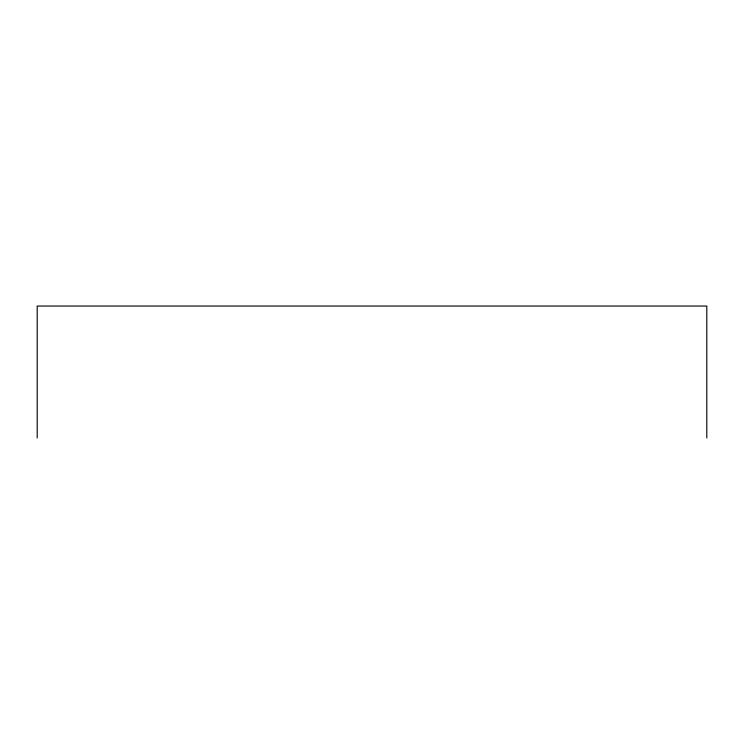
<?xml version="1.0" encoding="UTF-8"?>
<svg xmlns="http://www.w3.org/2000/svg" width="744" height="744" viewBox="0 0 744 744"><rect width="100%" height="100%" fill="white"/><g stroke="black" fill="none" stroke-linecap="round" stroke-linejoin="round"><path stroke-width="1.12" d="M706.8 437.956L706.8 306.044L37.2 306.044L37.2 437.956"/></g></svg>
